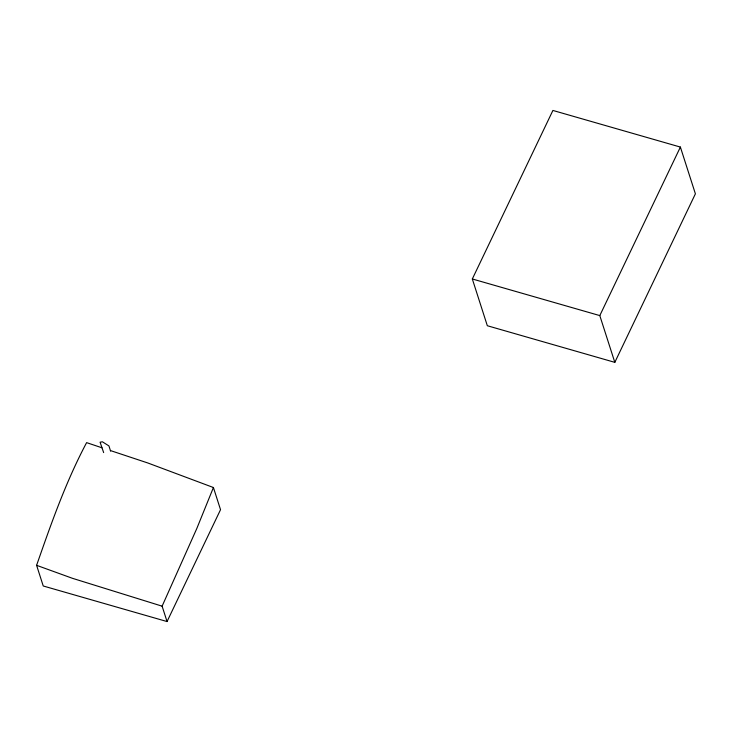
<?xml version="1.0" encoding="UTF-8"?>
<svg xmlns="http://www.w3.org/2000/svg" width="732" height="732" viewBox="0 0 732 732"><rect width="100%" height="100%" fill="white"/><g stroke="black" fill="none" stroke-linecap="round" stroke-linejoin="round"><path stroke-width="1.1" d="M110.404 450.555L147.8 462.972L213.424 487.521L220.533 509.692L167.052 621.55L43.234 585.984L36.6 565.324C51.176 523.6 65.807 481.784 86.614 442.631L101.922 447.774M213.424 487.521L196.798 528.531L162.111 606.169L167.052 621.55M472.323 278.974L552.907 110.45L680.385 147.068L695.4 193.824L614.816 362.349L487.329 325.731L472.323 278.974L599.801 315.593L614.816 362.349M599.801 315.593L680.385 147.068M162.111 606.169L72.495 578.326L36.6 565.324M103.651 452.596L100.092 442.192L102.416 441.799L108.922 445.916L110.578 451.068"/></g></svg>
